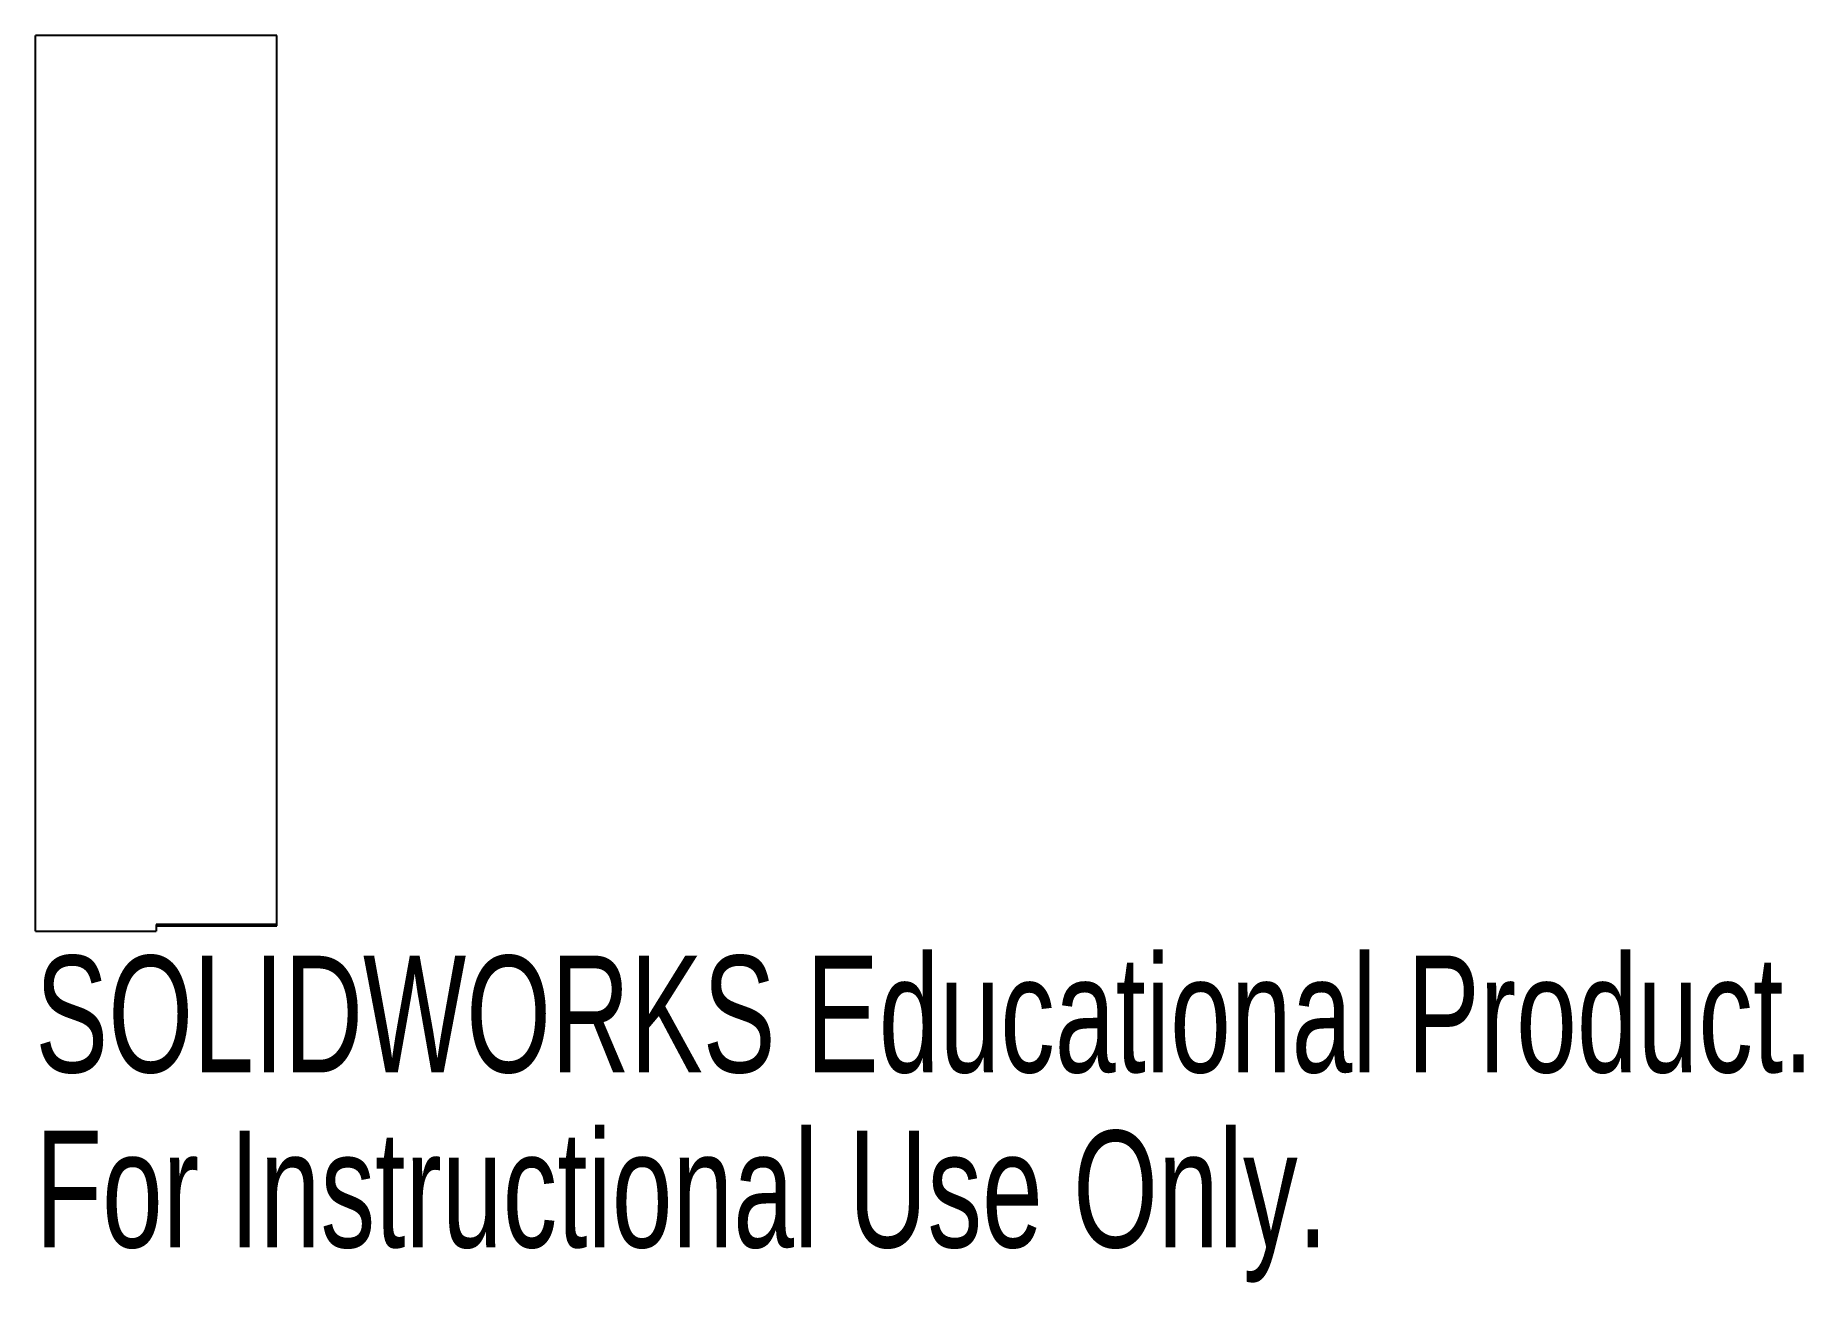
# Paper-space layout '_Right' of a CAD drawing. Header units: millimetres. Extents: x -5 to 68.3, y -33.1 to 18.6.
import ezdxf

# ---------------------------------------------------------------- set-up
doc = ezdxf.new("R2010")
doc.units = ezdxf.units.MM
doc.styles.add('SLDTEXTSTYLE0', font='TXT', dxfattribs={"width": 0.7})

psp = doc.layouts.new('_Right')

# ---------------------------------------------------------------- linework, layer by layer
at = {"color": 7, "linetype": 'Continuous', "lineweight": 25}
for p, q in [((5, 18.55), (-5, 18.55)), ((-5, -18.55), (-5, 18.55)), ((5, -18.33), (5, 18.55)), ((5, -18.281), (0, -18.281)), ((0, -18.281), (0, -18.55)), ((-5, -18.55), (0, -18.55)), ((0, -18.33), (5, -18.33))]:
    psp.add_line(p, q, dxfattribs=at)

# ---------------------------------------------------------------- texts
at = {"color": 7, "linetype": 'Continuous', "char_height": 4.83362, "attachment_point": 1, "style": 'SLDTEXTSTYLE0'}
for s, insert in [('SOLIDWORKS Educational Product.', (-5, -19.57)), ('For Instructional Use Only.', (-5, -26.82))]:
    psp.add_mtext(s, dxfattribs=dict(at, insert=insert))

doc.saveas('drawing.dxf')
